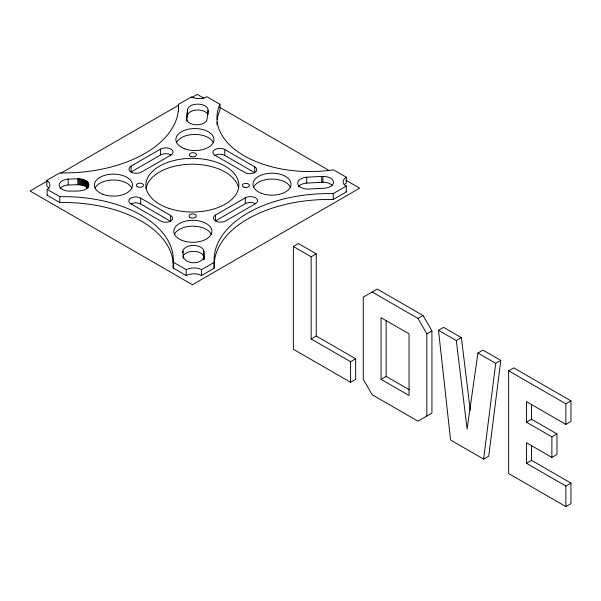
<?xml version="1.0" encoding="UTF-8"?>
<svg xmlns="http://www.w3.org/2000/svg" width="601" height="601" viewBox="0 0 601 601"><rect width="100%" height="100%" fill="white"/><g stroke="black" fill="none" stroke-linecap="round" stroke-linejoin="round"><path stroke-width="0.9" d="M88.76 184.657C87.265 193.041 74.577 190.6 69.04 191.148A10.502 6.063 0 0 1 59.146 185.348A10.502 6.063 0 0 1 68.176 179.098C73.562 179.248 89.083 176.386 88.76 186.333M204.22 258.528L203.807 250.677A10.502 6.063 0 0 0 192.974 245.463A10.502 6.063 0 0 0 182.922 251.173L183.245 258.438M204.227 256.259C202.267 264.823 185.972 264.861 183.245 256.755M208.081 110.246L207.105 119.043A10.3 5.95 0 0 1 196.489 124.798A10.3 5.95 0 0 1 186.513 118.667L187.572 109.292A10.3 5.95 0 0 1 198.615 104.131A10.3 5.95 0 0 1 208.081 110.246L208.081 114.438M186.903 121.064L187.572 109.292M438.505 330.295L450.577 440.022L483.632 459.104L495.712 363.32L500.798 360.382L483.001 350.113L477.915 353.042L467.105 429.009L456.302 340.572L438.505 330.295L443.591 327.357L461.388 337.634L470.26 410.25M500.798 360.382L488.718 456.167L483.632 459.104M49.057 188.308A12.215 7.054 0 0 0 46.893 186.212L46.893 180.345L59.754 172.915A115.076 66.441 0 0 0 178.497 104.356L191.599 96.799A10.668 6.16 0 0 0 206.834 96.708L219.936 104.273A93.087 53.744 0 0 0 333.472 169.82L346.311 177.235L346.311 183.102A10.765 6.213 0 0 0 344.118 184.883M47.103 181.149L30.05 190.99L192.425 284.739L359.691 188.166L345.891 180.195M60.904 173.178L178.64 105.205M191.636 97.7L197.316 94.417L203.814 98.166M131.131 166.086L160.587 149.078A7.317 4.222 0 0 1 170.939 149.078A7.317 4.222 0 0 1 170.939 155.05L141.483 172.059A7.317 4.222 0 0 1 131.131 172.059A7.317 4.222 0 0 1 131.131 166.086L131.131 171.954L160.587 154.953A7.317 4.222 0 0 1 170.939 154.953M215.481 215.023L245.298 197.812A7.212 4.162 0 0 1 255.493 197.812A7.212 4.162 0 0 1 255.493 203.701L225.683 220.913A7.212 4.162 0 0 1 215.481 220.913L215.481 215.023A7.212 4.162 0 0 0 215.481 220.913L245.298 203.686A7.212 4.162 0 0 1 255.493 203.686M46.893 180.345A12.215 7.054 0 0 1 47.148 189.383L59.822 196.7A109.532 63.24 0 0 1 173.216 262.171L186.182 269.661A11.299 6.528 0 0 1 201.568 269.646L214.181 262.367A115.054 66.426 0 0 1 333.247 193.62L346.274 186.1A10.765 6.213 0 0 1 346.311 177.235M47.148 189.383L47.148 195.257L59.822 202.575A109.532 63.24 0 0 1 173.216 268.046L186.182 275.528A11.299 6.528 0 0 1 201.568 275.513L214.181 268.234A115.054 66.426 0 0 1 333.247 199.494L346.274 191.967L346.274 186.1M293.356 246.493L298.442 243.555L316.239 253.832L316.239 336.034L355.649 358.789L355.649 379.344L350.563 382.274L293.356 349.249L293.356 246.493L311.153 256.77L316.239 253.832M311.153 256.77L311.153 338.972L316.239 336.034M372.177 291.996L417.943 318.417L423.029 315.487L431.924 330.896L431.924 413.105L417.943 421.173L372.177 394.752L363.274 379.344L363.274 297.134L377.263 289.066L423.029 315.487M311.153 338.972L350.563 361.727L355.649 358.789M426.838 416.042L426.838 333.833L431.924 330.896M381.072 379.344L409.041 395.488L409.041 333.833L381.072 317.689L381.072 379.344L386.158 376.406L409.334 389.786M456.302 340.572L461.388 337.634M508.656 370.794L513.742 367.857L570.95 400.89L570.95 421.436L565.864 424.374L526.453 401.626L526.453 422.172L551.883 436.852L556.969 433.914L556.969 454.469L551.883 457.406L526.453 442.727L526.453 463.273L565.864 486.029L570.95 483.091L570.95 503.646L565.864 506.583L508.656 473.55L508.656 370.794L565.864 403.827L570.95 400.89M526.453 422.172L531.539 419.235L556.969 433.914M526.453 463.273L531.539 460.343L570.95 483.091M306.713 177.212L322.925 176.363A10.3 5.95 0 0 1 333.457 181.87A10.3 5.95 0 0 1 324.457 188.218L309.26 189.022A10.3 5.95 0 0 1 297.765 183.853A10.3 5.95 0 0 1 306.713 177.212L306.713 183.087A10.3 5.95 0 0 0 298.374 186.851M306.713 183.087L322.925 182.238A10.3 5.95 0 0 1 332.143 185.251M60.175 188.338A10.502 6.063 0 0 1 68.176 184.965C74.396 185.221 82.833 182.944 87.799 188.233L87.799 182.358M220.049 107.541L328.845 170.353M254.741 166.838A6.979 4.027 0 0 1 254.741 172.54A6.979 4.027 0 0 1 244.877 172.54L214.925 155.246A6.979 4.027 0 0 1 214.925 149.551A6.979 4.027 0 0 1 224.789 149.551L254.741 166.838L254.741 172.712L224.789 155.419A6.979 4.027 0 0 0 214.925 155.419M477.915 353.042L495.712 363.32M170.616 215.436A6.942 4.004 0 0 1 170.616 221.1A6.942 4.004 0 0 1 160.805 221.1L130.815 203.784A6.942 4.004 0 0 1 130.815 198.12A6.942 4.004 0 0 1 140.634 198.12L170.616 215.436L170.616 221.311L140.634 203.994A6.942 4.004 0 0 0 130.815 203.994M417.943 318.417L426.838 333.833M183.035 256.454A10.502 6.063 0 0 1 193.484 251.331A10.502 6.063 0 0 1 203.807 256.552L203.889 257.686L203.807 250.677M203.807 256.552L204.024 259.459M565.864 403.827L565.864 424.374M565.864 486.029L565.864 506.583M551.883 436.852L551.883 457.406M531.539 404.293L531.539 419.235M531.539 445.394L531.539 460.343M386.158 320.356L386.158 376.406M350.563 361.727L350.563 382.274M333.247 193.62L333.247 199.494M322.925 176.363L322.925 182.238M321.723 176.431L321.723 182.298M245.298 197.812L245.298 203.686M224.789 149.551L224.789 155.419M219.936 104.273L219.936 110.141A93.087 53.744 0 0 0 217.239 119.314M214.181 262.367L214.181 268.234M203.897 258.024L203.897 259.7M201.568 269.646L201.568 275.513M187.497 109.983L187.497 115.85L187.572 115.159A10.3 5.95 0 0 1 197.098 109.998A10.3 5.95 0 0 1 207.736 114.385M186.182 269.661L186.182 275.528M182.922 251.173L182.922 252.856M178.497 104.356L178.497 110.231A115.076 66.441 0 0 1 178.557 111.741M173.216 262.171L173.216 268.046M160.587 149.078L160.587 154.953M140.634 198.12L140.634 203.994M88.67 184.064L88.647 187.52M88.475 183.478L88.475 186.836M88.182 182.907L88.182 187.106M87.318 181.833L87.318 187.7M86.754 181.337L86.754 187.204M86.108 180.871L86.108 186.746M85.38 180.45L85.38 186.318M84.591 180.067L84.591 185.942M83.742 179.729L83.742 185.604M82.833 179.451L82.833 185.318M81.886 179.218L81.886 185.085M80.902 179.038L80.902 184.913M79.895 178.918L79.895 184.792M78.866 178.858L78.866 184.725M77.837 178.85L77.837 184.725M68.176 179.098L68.176 184.965M59.822 196.7L59.822 202.575M176.491 142.647A19.037 10.991 0 0 1 195.115 134.436A19.037 10.991 0 0 1 213.43 142.873M253.584 187.272A19.037 10.991 0 0 1 272.208 179.06A19.037 10.991 0 0 1 290.516 187.497M95.033 188.211A19.037 10.991 0 0 1 113.649 180.007A19.037 10.991 0 0 1 131.965 188.436M174.41 234.382A19.037 10.991 0 0 1 193.034 226.179A19.037 10.991 0 0 1 211.349 234.608M216.953 124.903A93.087 53.744 0 0 1 216.976 122.101M346.274 191.967A10.765 6.213 0 0 1 345.943 191.772M47.434 195.04A12.215 7.054 0 0 1 47.148 195.257M146.073 188.413A46.495 26.842 0 0 1 192.343 164.208A46.495 26.842 0 0 1 238.605 188.413M184.424 148.732A19.037 10.991 0 0 0 213.918 140.213A19.037 10.991 0 0 0 186.393 129.726A19.037 10.991 0 0 0 184.424 148.732M261.51 193.357A19.037 10.991 0 0 0 291.004 184.838A19.037 10.991 0 0 0 263.486 174.35A19.037 10.991 0 0 0 261.51 193.357M102.959 194.296A19.037 10.991 0 0 0 132.453 185.784A19.037 10.991 0 0 0 104.935 175.297A19.037 10.991 0 0 0 102.959 194.296M182.343 240.468A19.037 10.991 0 0 0 211.837 231.956A19.037 10.991 0 0 0 184.312 221.469A19.037 10.991 0 0 0 182.343 240.468M244.059 187.227A3.598 2.073 0 0 0 249.453 185.431A3.598 2.073 0 0 0 244.059 183.636A3.598 2.073 0 0 0 244.059 187.227M191.073 156.553A3.598 2.073 0 0 0 196.467 154.757A3.598 2.073 0 0 0 191.073 152.962A3.598 2.073 0 0 0 191.073 156.553M137.389 186.746A3.598 2.073 0 0 0 143.399 185.814A3.598 2.073 0 0 0 138.996 183.275A3.598 2.073 0 0 0 137.389 186.746M190.081 217.449A3.598 2.073 0 0 0 196.091 216.518A3.598 2.073 0 0 0 191.689 213.979A3.598 2.073 0 0 0 190.081 217.449M169.091 208.419A46.495 26.842 0 0 0 238.83 185.176A46.495 26.842 0 0 0 169.091 161.932A46.495 26.842 0 0 0 169.091 208.419"/></g></svg>
